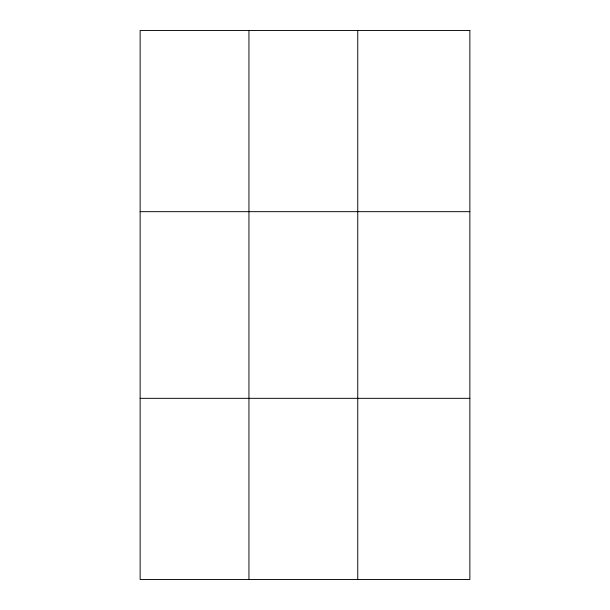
<?xml version="1.0" encoding="UTF-8"?>
<svg xmlns="http://www.w3.org/2000/svg" width="610" height="610" viewBox="0 0 610 610"><rect width="100%" height="100%" fill="white"/><g stroke="black" fill="none" stroke-linecap="round" stroke-linejoin="round"><path stroke-width="0.91" d="M248.949 579.5L248.949 30.5M357.757 579.5L357.757 30.5M140.14 211.67L469.86 211.67M140.14 398.33L469.86 398.33M469.86 30.5L469.86 579.5L140.14 579.5L140.14 30.5L469.86 30.5"/></g></svg>
